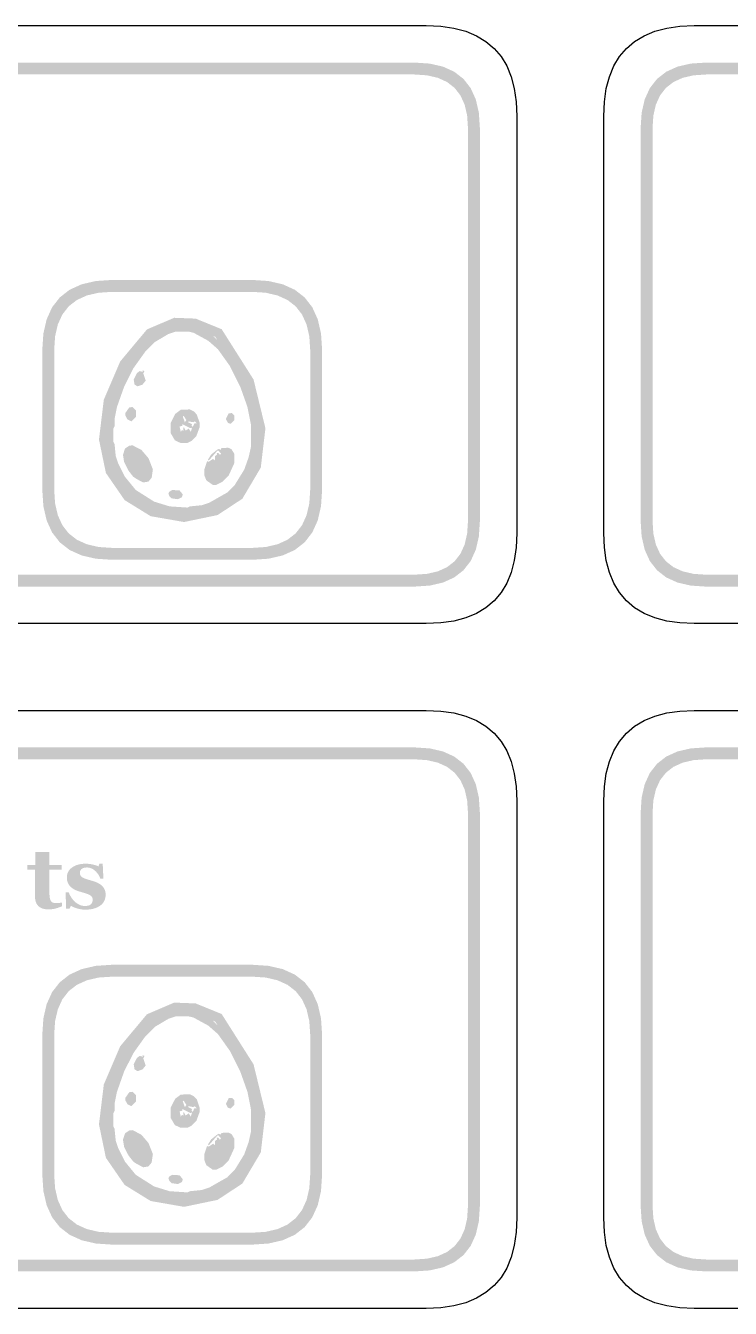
# Model space of a CAD drawing. Header units: millimetres. Extents: x 6 to 297, y 55 to 451.
# Drawn here: x 187.54 to 211.21, y 270.16 to 313.24 of the extents above; entities that cross this region are included whole.
import ezdxf

# ---------------------------------------------------------------- set-up
doc = ezdxf.new("R2010")
doc.units = ezdxf.units.MM
doc.layers.add('CUT', color=1, linetype='Continuous')
doc.layers.add('RASTER', color=7, linetype='Continuous')

msp = doc.modelspace()

# ---------------------------------------------------------------- hatches: boundary and pattern name
at = {"layer": 'RASTER'}
h = msp.add_hatch(color=7, dxfattribs=at)
h.paths.add_polyline_path([(141.2, 309.8), (141.234, 310.316), (141.337, 310.763), (141.509, 311.141), (141.75, 311.45), (142.059, 311.691), (142.438, 311.863), (142.884, 311.966), (143.4, 312), (200.6, 312), (201.116, 311.966), (201.563, 311.863), (201.941, 311.691), (202.25, 311.45), (202.491, 311.141), (202.663, 310.763), (202.766, 310.316), (202.8, 309.8), (202.8, 296.6), (202.766, 296.084), (202.663, 295.638), (202.491, 295.259), (202.25, 294.95), (201.941, 294.709), (201.563, 294.537), (201.116, 294.434), (200.6, 294.4), (143.4, 294.4), (142.884, 294.434), (142.438, 294.537), (142.059, 294.709), (141.75, 294.95), (141.509, 295.259), (141.337, 295.638), (141.234, 296.084), (141.2, 296.6)])
h.paths.add_polyline_path([(141.6, 309.8), (141.6, 296.6), (141.628, 296.178), (141.712, 295.813), (141.853, 295.503), (142.05, 295.25), (142.303, 295.053), (142.613, 294.912), (142.978, 294.828), (143.4, 294.8), (200.6, 294.8), (201.022, 294.828), (201.388, 294.912), (201.697, 295.053), (201.95, 295.25), (202.147, 295.503), (202.288, 295.813), (202.372, 296.178), (202.4, 296.6), (202.4, 309.8), (202.372, 310.222), (202.288, 310.588), (202.147, 310.897), (201.95, 311.15), (201.697, 311.347), (201.388, 311.488), (201.022, 311.572), (200.6, 311.6), (143.4, 311.6), (142.978, 311.572), (142.613, 311.488), (142.303, 311.347), (142.05, 311.15), (141.853, 310.897), (141.712, 310.588), (141.628, 310.222), (141.6, 309.8)], flags=0)
h = msp.add_hatch(color=7, dxfattribs=at)
h.paths.add_polyline_path([(208.2, 309.8), (208.234, 310.316), (208.337, 310.763), (208.509, 311.141), (208.75, 311.45), (209.059, 311.691), (209.438, 311.863), (209.884, 311.966), (210.4, 312), (267.6, 312), (268.116, 311.966), (268.563, 311.863), (268.941, 311.691), (269.25, 311.45), (269.491, 311.141), (269.663, 310.763), (269.766, 310.316), (269.8, 309.8), (269.8, 296.6), (269.766, 296.084), (269.662, 295.638), (269.491, 295.259), (269.25, 294.95), (268.941, 294.709), (268.563, 294.537), (268.116, 294.434), (267.6, 294.4), (210.4, 294.4), (209.884, 294.434), (209.438, 294.537), (209.059, 294.709), (208.75, 294.95), (208.509, 295.259), (208.337, 295.638), (208.234, 296.084), (208.2, 296.6)])
h.paths.add_polyline_path([(208.6, 309.8), (208.6, 296.6), (208.628, 296.178), (208.712, 295.813), (208.853, 295.503), (209.05, 295.25), (209.303, 295.053), (209.613, 294.912), (209.978, 294.828), (210.4, 294.8), (267.6, 294.8), (268.022, 294.828), (268.388, 294.912), (268.697, 295.053), (268.95, 295.25), (269.147, 295.503), (269.287, 295.813), (269.372, 296.178), (269.4, 296.6), (269.4, 309.8), (269.372, 310.222), (269.287, 310.588), (269.147, 310.897), (268.95, 311.15), (268.697, 311.347), (268.388, 311.488), (268.022, 311.572), (267.6, 311.6), (210.4, 311.6), (209.978, 311.572), (209.613, 311.488), (209.303, 311.347), (209.05, 311.15), (208.853, 310.897), (208.712, 310.588), (208.628, 310.222), (208.6, 309.8)], flags=0)
h = msp.add_hatch(color=7, dxfattribs=at)
h.paths.add_polyline_path([(188.1, 302.35), (188.137, 302.901), (188.247, 303.378), (188.43, 303.782), (188.688, 304.112), (189.018, 304.37), (189.422, 304.553), (189.899, 304.663), (190.45, 304.7), (195.15, 304.7), (195.701, 304.663), (196.178, 304.553), (196.582, 304.37), (196.913, 304.113), (197.17, 303.782), (197.353, 303.378), (197.463, 302.901), (197.5, 302.35), (197.5, 297.65), (197.463, 297.099), (197.353, 296.622), (197.17, 296.218), (196.913, 295.887), (196.582, 295.63), (196.178, 295.447), (195.701, 295.337), (195.15, 295.3), (190.45, 295.3), (189.899, 295.337), (189.422, 295.447), (189.018, 295.63), (188.687, 295.888), (188.43, 296.218), (188.247, 296.622), (188.137, 297.099), (188.1, 297.65)])
h.paths.add_polyline_path([(188.5, 302.35), (188.5, 297.65), (188.53, 297.193), (188.622, 296.797), (188.774, 296.462), (188.987, 296.188), (189.262, 295.974), (189.597, 295.822), (189.993, 295.73), (190.45, 295.7), (195.15, 295.7), (195.607, 295.73), (196.003, 295.822), (196.338, 295.974), (196.612, 296.188), (196.826, 296.462), (196.978, 296.797), (197.07, 297.193), (197.1, 297.65), (197.1, 302.35), (197.07, 302.807), (196.978, 303.203), (196.826, 303.538), (196.613, 303.813), (196.338, 304.026), (196.003, 304.178), (195.607, 304.27), (195.15, 304.3), (190.45, 304.3), (189.993, 304.27), (189.597, 304.178), (189.262, 304.026), (188.987, 303.813), (188.774, 303.538), (188.622, 303.203), (188.53, 302.807), (188.5, 302.35)], flags=0)
h = msp.add_hatch(color=7, dxfattribs=at)
h.paths.add_polyline_path([(192.529, 303.428), (193.252, 303.401), (194.126, 303.045), (195.197, 301.355), (195.596, 299.718), (195.44, 298.397), (194.821, 297.351), (193.988, 296.803), (192.863, 296.569), (191.741, 296.765), (190.866, 297.305), (190.237, 298.216), (190.004, 299.339), (190.167, 300.679), (190.716, 301.96), (191.616, 303.037)])
h.paths.add_polyline_path([(192.589, 303.105), (191.812, 302.773), (190.992, 301.791), (190.479, 300.595), (190.328, 299.353), (190.537, 298.344), (191.091, 297.542), (191.857, 297.069), (192.858, 296.895), (193.864, 297.104), (194.583, 297.577), (195.13, 298.501), (195.272, 299.698), (194.899, 301.229), (193.911, 302.788), (193.184, 303.083), (192.589, 303.105)], flags=0)
h = msp.add_hatch(color=7, dxfattribs=at)
h.paths.add_polyline_path([(192.51, 303.154), (193.102, 303.166), (193.343, 303.085), (193.837, 302.816), (194.28, 302.374), (194.561, 301.972), (194.871, 301.397), (195.152, 300.673), (195.313, 299.989), (195.313, 299.024), (195.273, 298.823), (195.072, 298.22), (194.883, 297.886), (194.4, 297.363), (194.159, 297.202), (193.785, 297.013), (193.182, 296.853), (192.458, 296.853), (192.257, 296.893), (191.775, 297.054), (191.36, 297.283), (190.999, 297.564), (190.757, 297.846), (190.407, 298.542), (190.287, 299.024), (190.287, 299.909), (190.327, 299.989), (190.367, 300.391), (190.488, 300.793), (190.838, 301.61), (191.159, 302.132), (191.602, 302.655), (192.044, 302.977)])
h.paths.add_polyline_path([(192.579, 302.965), (192.338, 302.884), (191.883, 302.615), (191.561, 302.293), (191.159, 301.73), (190.85, 301.115), (190.608, 300.432), (190.528, 300.029), (190.528, 299.788), (190.488, 299.708), (190.488, 299.265), (190.528, 299.185), (190.568, 298.783), (190.649, 298.542), (190.878, 298.087), (191.24, 297.645), (191.855, 297.255), (192.378, 297.094), (192.981, 297.054), (193.061, 297.094), (193.463, 297.134), (193.705, 297.215), (194.32, 297.564), (194.561, 297.806), (194.883, 298.328), (195.032, 298.743), (195.112, 299.105), (195.112, 299.828), (194.992, 300.432), (194.75, 301.115), (194.4, 301.811), (193.998, 302.374), (193.677, 302.655), (193.182, 302.925), (193.021, 302.965)], flags=0)
h.paths.add_polyline_path([(191.465, 301.666), (191.533, 301.638), (191.493, 301.557), (191.574, 301.316), (191.465, 301.183), (191.304, 301.127), (191.2, 301.183), (191.171, 301.356), (191.28, 301.57), (191.372, 301.638), (191.481, 301.61)], flags=0)
h.paths.add_polyline_path([(191.023, 300.419), (191.131, 300.432), (191.252, 300.311), (191.252, 300.11), (191.091, 299.949), (190.958, 300.017), (190.89, 300.15), (190.89, 300.23)], flags=0)
h.paths.add_polyline_path([(192.752, 300.339), (193.061, 300.351), (193.194, 300.283), (193.291, 300.178), (193.383, 299.909), (193.383, 299.748), (193.275, 299.454), (193.114, 299.294), (192.981, 299.225), (192.74, 299.225), (192.551, 299.318), (192.418, 299.547), (192.418, 299.909), (192.567, 300.202)], flags=0)
h.paths.add_polyline_path([(194.36, 300.218), (194.469, 300.23), (194.549, 300.15), (194.549, 299.989), (194.429, 299.869), (194.336, 299.897), (194.268, 300.029)], flags=0)
h.paths.add_polyline_path([(192.848, 300.138), (192.82, 300.11), (192.888, 299.921), (192.941, 299.989)], flags=0)
h.paths.add_polyline_path([(193.021, 299.949), (192.993, 299.921), (193.13, 299.856), (193.114, 299.8), (193.154, 299.76), (193.21, 299.881), (193.291, 299.881), (193.222, 299.949), (193.17, 299.921)], flags=0)
h.paths.add_polyline_path([(192.808, 299.856), (192.808, 299.8), (192.712, 299.776), (192.752, 299.599), (192.792, 299.655), (192.848, 299.639), (192.832, 299.736), (192.86, 299.748), (192.913, 299.639), (193.021, 299.708), (193.09, 299.599), (193.13, 299.736), (193.073, 299.72)], flags=0)
h.paths.add_polyline_path([(191.023, 299.133), (191.131, 299.145), (191.425, 298.996), (191.666, 298.714), (191.815, 298.34), (191.775, 298.059), (191.666, 297.926), (191.493, 297.898), (191.28, 298.007), (191.159, 298.087), (190.999, 298.288), (190.85, 298.582), (190.81, 298.823), (190.878, 299.036)], flags=0)
h.paths.add_polyline_path([(194.119, 299.052), (194.348, 299.064), (194.457, 299.012), (194.549, 298.863), (194.549, 298.542), (194.36, 298.127), (194.159, 297.926), (193.946, 297.818), (193.825, 297.818), (193.612, 297.967), (193.544, 298.139), (193.544, 298.34), (193.636, 298.61), (193.693, 298.594), (193.837, 298.69), (193.894, 298.634), (193.906, 298.783), (193.974, 298.835), (193.958, 298.891), (194.014, 298.891), (194.067, 298.823), (194.107, 298.863), (194.014, 298.972), (193.974, 298.956), (193.693, 298.634), (193.665, 298.662), (193.773, 298.835), (193.974, 298.996), (194.026, 299.024), (194.095, 298.996)], flags=0)
h.paths.add_polyline_path([(192.47, 297.645), (192.712, 297.629), (192.82, 297.496), (192.792, 297.404), (192.659, 297.335), (192.446, 297.363), (192.366, 297.444), (192.338, 297.536), (192.366, 297.589)], flags=0)
h = msp.add_hatch(color=7, dxfattribs=at)
h.paths.add_polyline_path([(141.2, 286.8), (141.234, 287.316), (141.337, 287.763), (141.509, 288.141), (141.75, 288.45), (142.059, 288.691), (142.438, 288.863), (142.884, 288.966), (143.4, 289), (200.6, 289), (201.116, 288.966), (201.563, 288.863), (201.941, 288.691), (202.25, 288.45), (202.491, 288.141), (202.663, 287.763), (202.766, 287.316), (202.8, 286.8), (202.8, 273.6), (202.766, 273.084), (202.663, 272.638), (202.491, 272.259), (202.25, 271.95), (201.941, 271.709), (201.563, 271.537), (201.116, 271.434), (200.6, 271.4), (143.4, 271.4), (142.884, 271.434), (142.438, 271.537), (142.059, 271.709), (141.75, 271.95), (141.509, 272.259), (141.337, 272.638), (141.234, 273.084), (141.2, 273.6)])
h.paths.add_polyline_path([(141.6, 286.8), (141.6, 273.6), (141.628, 273.178), (141.712, 272.813), (141.853, 272.503), (142.05, 272.25), (142.303, 272.053), (142.613, 271.912), (142.978, 271.828), (143.4, 271.8), (200.6, 271.8), (201.022, 271.828), (201.388, 271.912), (201.697, 272.053), (201.95, 272.25), (202.147, 272.503), (202.288, 272.813), (202.372, 273.178), (202.4, 273.6), (202.4, 286.8), (202.372, 287.222), (202.288, 287.588), (202.147, 287.897), (201.95, 288.15), (201.697, 288.347), (201.388, 288.488), (201.022, 288.572), (200.6, 288.6), (143.4, 288.6), (142.978, 288.572), (142.613, 288.488), (142.303, 288.347), (142.05, 288.15), (141.853, 287.897), (141.712, 287.588), (141.628, 287.222), (141.6, 286.8)], flags=0)
h = msp.add_hatch(color=7, dxfattribs=at)
h.paths.add_polyline_path([(208.2, 286.8), (208.234, 287.316), (208.337, 287.763), (208.509, 288.141), (208.75, 288.45), (209.059, 288.691), (209.438, 288.863), (209.884, 288.966), (210.4, 289), (267.6, 289), (268.116, 288.966), (268.563, 288.863), (268.941, 288.691), (269.25, 288.45), (269.491, 288.141), (269.663, 287.763), (269.766, 287.316), (269.8, 286.8), (269.8, 273.6), (269.766, 273.084), (269.662, 272.638), (269.491, 272.259), (269.25, 271.95), (268.941, 271.709), (268.563, 271.537), (268.116, 271.434), (267.6, 271.4), (210.4, 271.4), (209.884, 271.434), (209.438, 271.537), (209.059, 271.709), (208.75, 271.95), (208.509, 272.259), (208.337, 272.638), (208.234, 273.084), (208.2, 273.6)])
h.paths.add_polyline_path([(208.6, 286.8), (208.6, 273.6), (208.628, 273.178), (208.712, 272.813), (208.853, 272.503), (209.05, 272.25), (209.303, 272.053), (209.613, 271.912), (209.978, 271.828), (210.4, 271.8), (267.6, 271.8), (268.022, 271.828), (268.388, 271.912), (268.697, 272.053), (268.95, 272.25), (269.147, 272.503), (269.287, 272.813), (269.372, 273.178), (269.4, 273.6), (269.4, 286.8), (269.372, 287.222), (269.287, 287.588), (269.147, 287.897), (268.95, 288.15), (268.697, 288.347), (268.388, 288.488), (268.022, 288.572), (267.6, 288.6), (210.4, 288.6), (209.978, 288.572), (209.613, 288.488), (209.303, 288.347), (209.05, 288.15), (208.853, 287.897), (208.712, 287.588), (208.628, 287.222), (208.6, 286.8)], flags=0)
for points in [[(188.767, 283.667), (188.744, 283.657), (188.72, 283.647), (188.695, 283.638), (188.67, 283.628), (188.645, 283.619), (188.619, 283.61), (188.593, 283.602), (188.567, 283.593), (188.539, 283.586), (188.51, 283.579), (188.48, 283.573), (188.448, 283.569), (188.415, 283.565), (188.38, 283.563), (188.344, 283.561), (188.306, 283.56), (188.251, 283.562), (188.199, 283.567), (188.151, 283.576), (188.107, 283.588), (188.066, 283.604), (188.029, 283.623), (187.996, 283.646), (187.967, 283.672), (187.941, 283.701), (187.918, 283.733), (187.899, 283.769), (187.884, 283.807), (187.872, 283.848), (187.863, 283.892), (187.858, 283.94), (187.856, 283.99), (187.856, 284.889), (187.593, 284.889), (187.593, 285.047), (187.862, 285.047), (187.862, 285.491), (188.338, 285.491), (188.338, 285.047), (188.748, 285.047), (188.748, 284.889), (188.341, 284.889), (188.341, 284.086), (188.342, 284.045), (188.344, 284.007), (188.348, 283.972), (188.353, 283.94), (188.36, 283.911), (188.368, 283.885), (188.378, 283.863), (188.389, 283.843), (188.402, 283.826), (188.417, 283.812), (188.435, 283.799), (188.455, 283.789), (188.478, 283.781), (188.503, 283.776), (188.53, 283.773), (188.559, 283.771), (188.57, 283.771), (188.581, 283.772), (188.593, 283.772), (188.607, 283.773), (188.621, 283.774), (188.636, 283.775), (188.652, 283.776), (188.669, 283.777), (188.686, 283.779), (188.702, 283.78), (188.716, 283.782), (188.729, 283.783), (188.74, 283.785), (188.751, 283.787), (188.76, 283.789), (188.767, 283.79)], [(189.548, 283.55), (189.513, 283.551), (189.477, 283.553), (189.442, 283.556), (189.408, 283.561), (189.373, 283.567), (189.339, 283.574), (189.304, 283.582), (189.271, 283.592), (189.238, 283.602), (189.207, 283.613), (189.177, 283.624), (189.15, 283.635), (189.125, 283.646), (189.101, 283.657), (189.08, 283.669), (189.06, 283.681), (189.016, 283.581), (188.902, 283.581), (188.883, 284.127), (188.99, 284.127), (188.996, 284.111), (189.003, 284.093), (189.011, 284.076), (189.019, 284.057), (189.029, 284.038), (189.039, 284.019), (189.051, 283.999), (189.063, 283.979), (189.076, 283.958), (189.09, 283.938), (189.104, 283.919), (189.118, 283.9), (189.133, 283.882), (189.148, 283.864), (189.164, 283.847), (189.18, 283.83), (189.198, 283.814), (189.216, 283.798), (189.235, 283.783), (189.254, 283.769), (189.274, 283.756), (189.295, 283.743), (189.316, 283.73), (189.338, 283.719), (189.36, 283.708), (189.383, 283.699), (189.406, 283.691), (189.43, 283.685), (189.454, 283.68), (189.478, 283.676), (189.503, 283.674), (189.528, 283.673), (189.56, 283.674), (189.59, 283.676), (189.618, 283.681), (189.644, 283.686), (189.668, 283.694), (189.689, 283.702), (189.709, 283.713), (189.726, 283.725), (189.741, 283.739), (189.755, 283.755), (189.766, 283.772), (189.775, 283.791), (189.782, 283.812), (189.787, 283.835), (189.79, 283.859), (189.791, 283.886), (189.791, 283.9), (189.789, 283.914), (189.787, 283.927), (189.784, 283.939), (189.78, 283.951), (189.775, 283.962), (189.769, 283.972), (189.762, 283.982), (189.754, 283.992), (189.746, 284.001), (189.737, 284.009), (189.727, 284.018), (189.717, 284.026), (189.706, 284.034), (189.694, 284.041), (189.681, 284.048), (189.667, 284.055), (189.652, 284.062), (189.637, 284.069), (189.622, 284.075), (189.606, 284.081), (189.59, 284.087), (189.573, 284.093), (189.556, 284.098), (189.539, 284.103), (189.52, 284.109), (189.501, 284.115), (189.48, 284.121), (189.459, 284.127), (189.436, 284.134), (189.413, 284.141), (189.388, 284.148), (189.364, 284.155), (189.34, 284.163), (189.318, 284.17), (189.296, 284.177), (189.275, 284.185), (189.255, 284.192), (189.236, 284.2), (189.218, 284.207), (189.2, 284.215), (189.182, 284.224), (189.164, 284.235), (189.145, 284.246), (189.127, 284.258), (189.108, 284.272), (189.09, 284.286), (189.071, 284.302), (189.054, 284.316), (189.039, 284.332), (189.025, 284.348), (189.011, 284.365), (188.998, 284.382), (188.987, 284.401), (188.975, 284.42), (188.965, 284.439), (188.956, 284.46), (188.948, 284.482), (188.941, 284.504), (188.935, 284.528), (188.931, 284.552), (188.928, 284.578), (188.926, 284.604), (188.926, 284.631), (188.928, 284.682), (188.936, 284.73), (188.95, 284.775), (188.969, 284.818), (188.993, 284.859), (189.023, 284.897), (189.058, 284.932), (189.099, 284.965), (189.144, 284.995), (189.193, 285.021), (189.244, 285.043), (189.3, 285.061), (189.358, 285.075), (189.42, 285.085), (189.485, 285.091), (189.554, 285.093), (189.587, 285.092), (189.619, 285.091), (189.651, 285.089), (189.682, 285.086), (189.712, 285.082), (189.742, 285.077), (189.771, 285.072), (189.799, 285.066), (189.827, 285.059), (189.853, 285.052), (189.878, 285.045), (189.902, 285.037), (189.925, 285.03), (189.947, 285.022), (189.968, 285.014), (189.988, 285.006), (190.018, 285.093), (190.13, 285.093), (190.153, 284.593), (190.049, 284.593), (190.035, 284.631), (190.019, 284.667), (190, 284.702), (189.979, 284.735), (189.956, 284.767), (189.931, 284.798), (189.903, 284.828), (189.873, 284.856), (189.842, 284.882), (189.81, 284.904), (189.777, 284.923), (189.744, 284.939), (189.71, 284.951), (189.676, 284.96), (189.641, 284.965), (189.605, 284.967), (189.578, 284.966), (189.552, 284.964), (189.527, 284.96), (189.505, 284.955), (189.483, 284.948), (189.463, 284.94), (189.445, 284.931), (189.428, 284.92), (189.413, 284.908), (189.4, 284.894), (189.389, 284.88), (189.38, 284.864), (189.373, 284.847), (189.368, 284.829), (189.365, 284.81), (189.364, 284.789), (189.365, 284.763), (189.369, 284.738), (189.377, 284.715), (189.387, 284.694), (189.4, 284.674), (189.417, 284.657), (189.436, 284.642), (189.458, 284.628), (189.483, 284.616), (189.51, 284.604), (189.539, 284.592), (189.571, 284.58), (189.606, 284.568), (189.642, 284.557), (189.681, 284.546), (189.722, 284.535), (189.786, 284.517), (189.845, 284.498), (189.899, 284.477), (189.949, 284.455), (189.995, 284.431), (190.037, 284.406), (190.074, 284.379), (190.106, 284.351), (190.135, 284.321), (190.159, 284.289), (190.18, 284.254), (190.197, 284.218), (190.211, 284.18), (190.22, 284.14), (190.226, 284.098), (190.228, 284.054), (190.225, 283.996), (190.216, 283.941), (190.201, 283.889), (190.181, 283.841), (190.154, 283.796), (190.122, 283.755), (190.084, 283.717), (190.04, 283.682), (189.991, 283.651), (189.938, 283.624), (189.882, 283.602), (189.823, 283.583), (189.759, 283.569), (189.693, 283.558), (189.622, 283.552), (189.548, 283.55)]]:
    msp.add_hatch(color=7, dxfattribs=at).paths.add_polyline_path(points)
h = msp.add_hatch(color=7, dxfattribs=at)
h.paths.add_polyline_path([(188.1, 279.35), (188.137, 279.901), (188.247, 280.378), (188.43, 280.782), (188.688, 281.112), (189.018, 281.37), (189.422, 281.553), (189.899, 281.663), (190.45, 281.7), (195.15, 281.7), (195.701, 281.663), (196.178, 281.553), (196.582, 281.37), (196.913, 281.113), (197.17, 280.782), (197.353, 280.378), (197.463, 279.901), (197.5, 279.35), (197.5, 274.65), (197.463, 274.099), (197.353, 273.622), (197.17, 273.218), (196.913, 272.887), (196.582, 272.63), (196.178, 272.447), (195.701, 272.337), (195.15, 272.3), (190.45, 272.3), (189.899, 272.337), (189.422, 272.447), (189.018, 272.63), (188.687, 272.888), (188.43, 273.218), (188.247, 273.622), (188.137, 274.099), (188.1, 274.65)])
h.paths.add_polyline_path([(188.5, 279.35), (188.5, 274.65), (188.53, 274.193), (188.622, 273.797), (188.774, 273.462), (188.987, 273.188), (189.262, 272.974), (189.597, 272.822), (189.993, 272.73), (190.45, 272.7), (195.15, 272.7), (195.607, 272.73), (196.003, 272.822), (196.338, 272.974), (196.612, 273.188), (196.826, 273.462), (196.978, 273.797), (197.07, 274.193), (197.1, 274.65), (197.1, 279.35), (197.07, 279.807), (196.978, 280.203), (196.826, 280.538), (196.613, 280.812), (196.338, 281.026), (196.003, 281.178), (195.607, 281.27), (195.15, 281.3), (190.45, 281.3), (189.993, 281.27), (189.597, 281.178), (189.262, 281.026), (188.987, 280.813), (188.774, 280.538), (188.622, 280.203), (188.53, 279.807), (188.5, 279.35)], flags=0)
h = msp.add_hatch(color=7, dxfattribs=at)
h.paths.add_polyline_path([(192.529, 280.428), (193.252, 280.401), (194.126, 280.045), (195.197, 278.355), (195.596, 276.718), (195.44, 275.397), (194.821, 274.351), (193.988, 273.803), (192.863, 273.569), (191.741, 273.765), (190.866, 274.305), (190.237, 275.216), (190.004, 276.339), (190.167, 277.679), (190.716, 278.96), (191.616, 280.037)])
h.paths.add_polyline_path([(192.589, 280.105), (191.812, 279.773), (190.992, 278.791), (190.479, 277.595), (190.328, 276.353), (190.537, 275.344), (191.091, 274.542), (191.857, 274.069), (192.858, 273.895), (193.864, 274.104), (194.583, 274.577), (195.13, 275.501), (195.272, 276.698), (194.899, 278.229), (193.911, 279.788), (193.184, 280.083), (192.589, 280.105)], flags=0)
h = msp.add_hatch(color=7, dxfattribs=at)
h.paths.add_polyline_path([(192.51, 280.154), (193.102, 280.166), (193.343, 280.085), (193.837, 279.816), (194.28, 279.374), (194.561, 278.972), (194.871, 278.397), (195.152, 277.673), (195.313, 276.989), (195.313, 276.024), (195.273, 275.823), (195.072, 275.22), (194.883, 274.886), (194.4, 274.363), (194.159, 274.202), (193.785, 274.013), (193.182, 273.853), (192.458, 273.853), (192.257, 273.893), (191.775, 274.054), (191.36, 274.283), (190.999, 274.564), (190.757, 274.846), (190.407, 275.542), (190.287, 276.024), (190.287, 276.909), (190.327, 276.989), (190.367, 277.391), (190.488, 277.793), (190.838, 278.61), (191.159, 279.132), (191.602, 279.655), (192.044, 279.977)])
h.paths.add_polyline_path([(192.579, 279.965), (192.338, 279.884), (191.883, 279.615), (191.561, 279.293), (191.159, 278.73), (190.85, 278.115), (190.608, 277.432), (190.528, 277.029), (190.528, 276.788), (190.488, 276.708), (190.488, 276.265), (190.528, 276.185), (190.568, 275.783), (190.649, 275.542), (190.878, 275.087), (191.24, 274.645), (191.855, 274.255), (192.378, 274.094), (192.981, 274.054), (193.061, 274.094), (193.463, 274.134), (193.705, 274.215), (194.32, 274.564), (194.561, 274.806), (194.883, 275.328), (195.032, 275.743), (195.112, 276.105), (195.112, 276.828), (194.992, 277.432), (194.75, 278.115), (194.4, 278.811), (193.998, 279.374), (193.677, 279.655), (193.182, 279.925), (193.021, 279.965)], flags=0)
h.paths.add_polyline_path([(191.465, 278.666), (191.533, 278.638), (191.493, 278.557), (191.574, 278.316), (191.465, 278.183), (191.304, 278.127), (191.2, 278.183), (191.171, 278.356), (191.28, 278.57), (191.372, 278.638), (191.481, 278.61)], flags=0)
h.paths.add_polyline_path([(191.023, 277.419), (191.131, 277.432), (191.252, 277.311), (191.252, 277.11), (191.091, 276.949), (190.958, 277.017), (190.89, 277.15), (190.89, 277.23)], flags=0)
h.paths.add_polyline_path([(192.752, 277.339), (193.061, 277.351), (193.194, 277.283), (193.291, 277.178), (193.383, 276.909), (193.383, 276.748), (193.275, 276.454), (193.114, 276.294), (192.981, 276.225), (192.74, 276.225), (192.551, 276.318), (192.418, 276.547), (192.418, 276.909), (192.567, 277.202)], flags=0)
h.paths.add_polyline_path([(194.36, 277.218), (194.469, 277.23), (194.549, 277.15), (194.549, 276.989), (194.429, 276.869), (194.336, 276.897), (194.268, 277.029)], flags=0)
h.paths.add_polyline_path([(192.848, 277.138), (192.82, 277.11), (192.888, 276.921), (192.941, 276.989)], flags=0)
h.paths.add_polyline_path([(193.021, 276.949), (192.993, 276.921), (193.13, 276.856), (193.114, 276.8), (193.154, 276.76), (193.21, 276.881), (193.291, 276.881), (193.222, 276.949), (193.17, 276.921)], flags=0)
h.paths.add_polyline_path([(192.808, 276.856), (192.808, 276.8), (192.712, 276.776), (192.752, 276.599), (192.792, 276.655), (192.848, 276.639), (192.832, 276.736), (192.86, 276.748), (192.913, 276.639), (193.021, 276.708), (193.09, 276.599), (193.13, 276.736), (193.073, 276.72)], flags=0)
h.paths.add_polyline_path([(191.023, 276.133), (191.131, 276.145), (191.425, 275.996), (191.666, 275.714), (191.815, 275.34), (191.775, 275.059), (191.666, 274.926), (191.493, 274.898), (191.28, 275.007), (191.159, 275.087), (190.999, 275.288), (190.85, 275.582), (190.81, 275.823), (190.878, 276.036)], flags=0)
h.paths.add_polyline_path([(194.119, 276.052), (194.348, 276.064), (194.457, 276.012), (194.549, 275.863), (194.549, 275.542), (194.36, 275.127), (194.159, 274.926), (193.946, 274.818), (193.825, 274.818), (193.612, 274.967), (193.544, 275.139), (193.544, 275.34), (193.636, 275.61), (193.693, 275.594), (193.837, 275.69), (193.894, 275.634), (193.906, 275.783), (193.974, 275.835), (193.958, 275.891), (194.014, 275.891), (194.067, 275.823), (194.107, 275.863), (194.014, 275.972), (193.974, 275.956), (193.693, 275.634), (193.665, 275.662), (193.773, 275.835), (193.974, 275.996), (194.026, 276.024), (194.095, 275.996)], flags=0)
h.paths.add_polyline_path([(192.47, 274.645), (192.712, 274.629), (192.82, 274.496), (192.792, 274.404), (192.659, 274.335), (192.446, 274.363), (192.366, 274.444), (192.338, 274.536), (192.366, 274.589)], flags=0)

# ---------------------------------------------------------------- linework, layer by layer
at = {"layer": 'CUT'}
for points in [[(142.999, 313.24), (201.001, 313.24), (201.483, 313.219), (201.925, 313.156), (202.325, 313.051), (202.685, 312.903), (203.003, 312.712), (203.278, 312.478), (203.512, 312.203), (203.703, 311.885), (203.851, 311.525), (203.956, 311.125), (204.019, 310.683), (204.04, 310.201), (204.04, 296.199), (204.019, 295.717), (203.956, 295.275), (203.851, 294.875), (203.703, 294.515), (203.512, 294.197), (203.278, 293.922), (203.003, 293.688), (202.685, 293.497), (202.325, 293.349), (201.925, 293.244), (201.483, 293.181), (201.001, 293.16), (142.999, 293.16)], [(268.001, 293.16), (209.999, 293.16), (209.517, 293.181), (209.075, 293.244), (208.675, 293.349), (208.315, 293.497), (207.997, 293.688), (207.722, 293.922), (207.488, 294.197), (207.297, 294.515), (207.149, 294.875), (207.044, 295.275), (206.981, 295.717), (206.96, 296.199), (206.96, 310.201), (206.981, 310.683), (207.044, 311.125), (207.149, 311.525), (207.297, 311.885), (207.488, 312.203), (207.722, 312.478), (207.997, 312.712), (208.315, 312.903), (208.675, 313.051), (209.075, 313.156), (209.517, 313.219), (209.999, 313.24), (268.001, 313.24)], [(142.999, 290.24), (201.001, 290.24), (201.483, 290.219), (201.925, 290.156), (202.325, 290.051), (202.685, 289.903), (203.003, 289.712), (203.278, 289.478), (203.512, 289.203), (203.703, 288.885), (203.851, 288.525), (203.956, 288.125), (204.019, 287.683), (204.04, 287.201), (204.04, 273.199), (204.019, 272.717), (203.956, 272.275), (203.851, 271.875), (203.703, 271.515), (203.512, 271.197), (203.278, 270.922), (203.003, 270.688), (202.685, 270.497), (202.325, 270.349), (201.925, 270.244), (201.483, 270.181), (201.001, 270.16), (142.999, 270.16)], [(268.001, 270.16), (209.999, 270.16), (209.517, 270.181), (209.075, 270.244), (208.675, 270.349), (208.315, 270.497), (207.997, 270.688), (207.722, 270.922), (207.488, 271.197), (207.297, 271.515), (207.149, 271.875), (207.044, 272.275), (206.981, 272.717), (206.96, 273.199), (206.96, 287.201), (206.981, 287.683), (207.044, 288.125), (207.149, 288.525), (207.297, 288.885), (207.488, 289.203), (207.722, 289.478), (207.997, 289.712), (208.315, 289.903), (208.675, 290.051), (209.075, 290.156), (209.517, 290.219), (209.999, 290.24), (268.001, 290.24)]]:
    msp.add_lwpolyline(points, dxfattribs=at)

doc.saveas('drawing.dxf')
